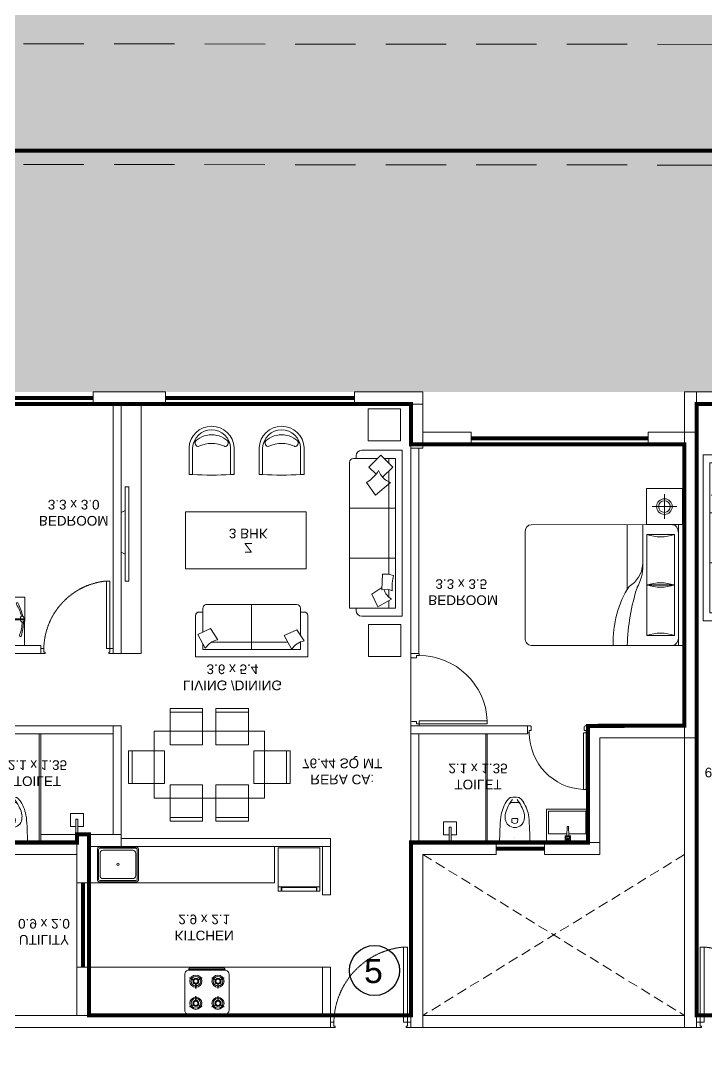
# Model space of a CAD drawing. Header units: inches. Extents: x 27644242 to 29005101, y -955243 to 216979.
# Drawn here: x 28751944 to 28760466, y 51236 to 64048 of the extents above; entities that cross this region are included whole.
import ezdxf

# ---------------------------------------------------------------- set-up
doc = ezdxf.new("R2010")
doc.units = ezdxf.units.IN
doc.header["$MEASUREMENT"] = 0
doc.set_wipeout_variables(frame=1)
for name, pattern in [('01-Xref Col Podium Lvl-1$0$HIDDEN', [0.375, 0.25, -0.125]), ('DASHED', [0.75, 0.5, -0.25]), ('HIDDEN', [0.375, 0.25, -0.125])]:
    doc.linetypes.add(name, pattern=pattern)
doc.layers.get('Defpoints').update_dxf_attribs({"color": 8})
for name, color, linetype, lineweight in [('AHC-A-DUCT', 14, 'HIDDEN', 5), ('DOOR', 4, 'Continuous', 0), ('DOORS', 1, 'Continuous', 9), ('ELEVATION', 40, 'Continuous', 13), ('FURN', 250, 'Continuous', 0), ('RVA Site Boundary', 17, 'Continuous', 15), ('WALL', 7, 'Continuous', 20), ('WINDOW', 162, 'Continuous', 13)]:
    doc.layers.add(name, color=color, linetype=linetype, lineweight=lineweight)
doc.layers.add('HATCH', color=9, linetype='Continuous')
doc.layers.add('text', color=7, linetype='Continuous')
doc.styles.add('AMITS', font='arial.ttf')

# ---------------------------------------------------------------- blocks, each defined once
blk = doc.blocks.new('A$C3D5F2F58')
at = {"color": 0, "linetype": 'ByBlock'}
blk.add_wipeout([(188, 0), (-188, 0), (-185, -125), (-183, -194), (-179, -263), (-176, -302), (-170, -349), (-151, -415), (-144, -433), (-131, -459), (-112, -495), (-106, -504), (-86, -530), (-72, -545), (-64, -553), (-56, -558), (-41, -562), (-23, -564), (3, -565), (30, -563), (47, -561), (56, -558), (74, -543), (101, -511), (135, -451), (158, -392), (171, -340), (179, -260), (185, -136), (187, -46)], dxfattribs=at)
for p, q in [((-188, 0), (188, 0)), ((0, -63), (0, -63)), ((-38, -282), (-36, -255)), ((36, -255), (38, -282)), ((-24, -298), (24, -298)), ((-43, -497), (43, -497))]:
    blk.add_line(p, q, dxfattribs=at)
at = {"color": 0, "linetype": 'ByBlock', "extrusion": (0, 0, -1)}
for centre, major_axis, ratio, start_param, end_param in [((3903, 5), (4088, 164), 0.940247, 3.100232, 3.182953), ((-3903, 5), (-4088, 164), 0.940247, 3.100232, 3.182953), ((0, -305), (84.4, 84.4), 1, 4.07333, 6.922251), ((-27, -256), (6.03, 6.03), 1, 4.01894, 4.852375), ((0, -292), (-38.2, 38.2), 1, 0.139988, 1.430816), ((27, -256), (6.03, 6.03), 1, -0.139979, 0.693472), ((276, -258), (321, 321), 1, 3.353441, 3.79389), ((87, -319), (147, 147), 1, 3.705861, 4.079165), ((326, -246), (-323, 323), 1, 4.816657, 5.23508), ((-24, -284), (10, 10), 1, 2.356198, 4.018929), ((24, -284), (-10, 10), 1, 2.264265, 3.926995), ((-326, -246), (-323, 323), 1, 2.618909, 3.037332), ((-276, -258), (-321, 321), 1, 2.489302, 2.929752), ((-87, -319), (-147, 147), 1, 2.204028, 2.577331), ((119, -350), (193, 193), 1, 3.092098, 3.328462), ((-43, -474), (16.1, 16.1), 1, 2.356198, 3.387836), ((43, -474), (16.1, 16.1), 1, 1.324559, 2.356198), ((-119, -350), (193, 193), 1, 1.383935, 1.620298), ((-41, -527), (24.1, 24.1), 1, 2.528301, 3.092099), ((0, -292), (-193, 193), 1, 3.75489, 4.099099), ((41, -527), (24.1, 24.1), 1, 1.620298, 2.184095)]:
    blk.add_ellipse(centre, major_axis=major_axis, ratio=ratio, start_param=start_param, end_param=end_param, dxfattribs=at)
blk = doc.blocks.new('A$C3E645E75')
at = {"extrusion": (0, 0, -1), "zscale": -0.9999999999999998, "rotation": 179.9999999999989}
blk.add_blockref('A$C3D5F2F58', (0, 0), dxfattribs=at)
blk = doc.blocks.new('A$C3C731254-flat-1')
at = {"layer": 'FURN'}
for p, q in [((-77430, -2820), (-77431, -2802)), ((-77430, -2802), (-77318, -2797)), ((-77430, -2820), (-77318, -2825))]:
    blk.add_line(p, q, dxfattribs=at)
for points in [[(-77233, -3061), (-77648, -3061), (-77648, -2547), (-77233, -2547)], [(-77263, -2843), (-77263, -2778), (-77318, -2778), (-77318, -2843)], [(-77275, -2831), (-77275, -2791), (-77306, -2791), (-77306, -2831)], [(-77287, -2819), (-77287, -2803), (-77293, -2803), (-77293, -2819)]]:
    blk.add_lwpolyline(points, close=True, dxfattribs=at)
blk.add_lwpolyline([(-77339, -2824), (-77339, -3036), (-77623, -3036), (-77623, -2572), (-77339, -2572), (-77339, -2798)], dxfattribs=at)
blk = doc.blocks.new('A$C3A956F37-flat-1')
at = {"layer": 'FURN'}
blk.add_line((-168, 90), (0, 90), dxfattribs=at)
for points in [[(-97, 67), (-97, 0), (-259, 0), (-259, 161), (-97, 161), (-97, 90)], [(0, 67), (-191, 67), (-191, 90), (-168, 90)]]:
    blk.add_lwpolyline(points, dxfattribs=at)
blk = doc.blocks.new('A$C6E20521E-flat-1-flatten-1')
at = {"layer": 'DOORS', "color": 251}
for p, q in [((-63, 103), (-63, 949)), ((-63, 949), (-27, 949)), ((-27, 103), (-27, 949)), ((-900, 0), (-900, 103)), ((-873, 103), (-900, 103)), ((0, 0), (-900, 0)), ((-873, 67), (-873, 103)), ((-846, 67), (-873, 67)), ((-846, 13), (-846, 67)), ((-27, 103), (-63, 103)), ((-54, 13), (-54, 67)), ((-54, 67), (-27, 67)), ((-27, 103), (0, 103)), ((-27, 67), (-27, 103)), ((0, 0), (0, 103)), ((-859, 0), (-900, 0)), ((-40, 0), (0, 0))]:
    blk.add_line(p, q, dxfattribs=at)
at = {"layer": 'DOORS', "color": 251, "extrusion": (0, 0, -1)}
for centre, major_axis, start_param, end_param in [((-27, 103), (-729, -429), 0.531535, 2.059765), ((-859, 13), (-11.7, -6.7), 3.665191, 5.235988), ((-40, 13), (-11.7, -6.7), 5.235988, 6.806784)]:
    blk.add_ellipse(centre, major_axis=major_axis, ratio=1, start_param=start_param, end_param=end_param, dxfattribs=at)
blk = doc.blocks.new('KITCHEN')
at = {"layer": 'FURN'}
for p, q in [((-135610, 231799, 0), (-135610, 232190, 0)), ((-135596, 231813, 0), (-135596, 232176, 0)), ((-135120, 232209, 0), (-135591, 232209, 0)), ((-135134, 232195, 0), (-135577, 232195, 0)), ((-135172, 232171, 0), (-135539, 232171, 0)), ((-135115, 231813, 0), (-135115, 232176, 0)), ((-135100, 231799, 0), (-135100, 232190, 0)), ((-135578, 231857, 0), (-135578, 232132, 0)), ((-135133, 232132, 0), (-135133, 231857, 0)), ((-135120, 231779, 0), (-135591, 231779, 0)), ((-135134, 231794, 0), (-135577, 231794, 0)), ((-135172, 231818, 0), (-135539, 231818, 0))]:
    blk.add_line(p, q, dxfattribs=at)
blk.add_circle((-135356, 231997, 0), 14.6, dxfattribs=at)
for centre, radius, start, end in [((-135591, 232190, 0), 19.4, 89.9999, 179.9999), ((-135577, 232176, 0), 19.4, 89.9999, 179.9999), ((-135539, 232132, 0), 38.9, 89.9999, 179.9999), ((-135172, 232132, 0), 38.9, 359.9999, 89.9999), ((-135134, 232176, 0), 19.4, 359.9999, 89.9999), ((-135120, 232190, 0), 19.4, 359.9999, 89.9999), ((-135591, 231799, 0), 19.4, 180.0001, 270.0001), ((-135577, 231813, 0), 19.4, 180.0001, 270.0001), ((-135539, 231857, 0), 38.9, 179.9999, 269.9999), ((-135172, 231857, 0), 38.9, 269.9999, 359.9999), ((-135134, 231813, 0), 19.4, 270.0001, 0.0001), ((-135120, 231799, 0), 19.4, 270.0001, 0.0001)]:
    blk.add_arc(centre, radius, start, end, dxfattribs=at)
blk = doc.blocks.new('rffffff')
at = {"layer": 'FURN'}
for p, q in [((146, 519, 0), (-2054, 519, 0)), ((-2054, 519, 0), (-2053, -81, 0)), ((146, 519, 0), (147, -81, 0)), ((146, 251, 0), (-2054, 250, 0)), ((146, 239, 0), (-2054, 238, 0)), ((147, -81, 0), (-2053, -81, 0))]:
    blk.add_line(p, q, dxfattribs=at)
at = {"layer": 'FURN', "extrusion": (9.36485e-09, 6.40542e-09, 1)}
for points in [[(-2028, 206, 0.144333), (-2019, 208, 0.107177), (-2009, 216, 0.077818), (-2003, 227, 0.065016), (-1999, 242, 0.065016), (-2000, 257, 0.077818), (-2004, 269, 0.107177), (-2011, 279, 0.144333), (-2020, 282, 0.144333), (-2029, 280, 0.107177), (-2038, 273, 0.077818), (-2044, 262, 0.065016), (-2048, 247, 0.065016), (-2047, 231, 0.077818), (-2044, 219, 0.107177), (-2036, 210, 0.144333)], [(-1840, 206, 0.144333), (-1831, 208, 0.107177), (-1821, 216, 0.077818), (-1815, 227, 0.065016), (-1811, 242, 0.065016), (-1812, 257, 0.077818), (-1816, 269, 0.107177), (-1823, 279, 0.144333), (-1832, 282, 0.144333), (-1841, 280, 0.107177), (-1850, 273, 0.077818), (-1856, 262, 0.065016), (-1860, 247, 0.065016), (-1859, 231, 0.077818), (-1856, 219, 0.107177), (-1848, 210, 0.144333)], [(-1657, 207, 0.144333), (-1648, 208, 0.107177), (-1639, 216, 0.077818), (-1633, 227, 0.065016), (-1629, 242, 0.065016), (-1630, 257, 0.077818), (-1633, 269, 0.107177), (-1641, 279, 0.144333), (-1649, 282, 0.144333), (-1658, 280, 0.107177), (-1668, 273, 0.077818), (-1674, 262, 0.065016), (-1678, 247, 0.065016), (-1677, 232, 0.077818), (-1673, 219, 0.107177), (-1666, 210, 0.144333)], [(-1469, 207, 0.144333), (-1460, 208, 0.107177), (-1451, 216, 0.077818), (-1444, 227, 0.065016), (-1441, 242, 0.065016), (-1441, 257, 0.077818), (-1445, 269, 0.107177), (-1453, 279, 0.144333), (-1461, 282, 0.144333), (-1470, 281, 0.107177), (-1480, 273, 0.077818), (-1486, 262, 0.065016), (-1489, 247, 0.065016), (-1489, 232, 0.077818), (-1485, 219, 0.107177), (-1477, 210, 0.144333)], [(-1317, 207, 0.144333), (-1308, 208, 0.107177), (-1298, 216, 0.077818), (-1292, 227, 0.065016), (-1289, 242, 0.065016), (-1289, 257, 0.077818), (-1293, 269, 0.107177), (-1301, 279, 0.144333), (-1309, 282, 0.144333), (-1318, 281, 0.107177), (-1327, 273, 0.077818), (-1334, 262, 0.065016), (-1337, 247, 0.065016), (-1337, 232, 0.077818), (-1333, 219, 0.107177), (-1325, 210, 0.144333)], [(-1135, 207, 0.144333), (-1126, 208, 0.107177), (-1116, 216, 0.077818), (-1110, 227, 0.065016), (-1106, 242, 0.065016), (-1107, 257, 0.077818), (-1111, 270, 0.107177), (-1118, 279, 0.144333), (-1127, 282, 0.144333), (-1136, 281, 0.107177), (-1145, 273, 0.077818), (-1151, 262, 0.065016), (-1155, 247, 0.065016), (-1154, 232, 0.077818), (-1151, 220, 0.107177), (-1143, 210, 0.144333)], [(-975, 207, 0.144333), (-966, 208, 0.107177), (-957, 216, 0.077818), (-951, 227, 0.065016), (-947, 242, 0.065016), (-947, 257, 0.077818), (-951, 270, 0.107177), (-959, 279, 0.144333), (-967, 282, 0.144333), (-976, 281, 0.107177), (-986, 273, 0.077818), (-992, 262, 0.065016), (-996, 247, 0.065016), (-995, 232, 0.077818), (-991, 220, 0.107177), (-984, 210, 0.144333)], [(-865, 207, 0.144333), (-856, 209, 0.107177), (-846, 216, 0.077818), (-840, 227, 0.065016), (-836, 242, 0.065016), (-837, 257, 0.077818), (-841, 270, 0.107177), (-848, 279, 0.144333), (-857, 283, 0.144333), (-866, 281, 0.107177), (-875, 273, 0.077818), (-881, 262, 0.065016), (-885, 247, 0.065016), (-885, 232, 0.077818), (-881, 220, 0.107177), (-873, 210, 0.144333)], [(-756, 207, 0.144333), (-747, 209, 0.107177), (-738, 216, 0.077818), (-731, 227, 0.065016), (-728, 242, 0.065016), (-728, 258, 0.077818), (-732, 270, 0.107177), (-740, 279, 0.144333), (-748, 283, 0.144333), (-757, 281, 0.107177), (-766, 273, 0.077818), (-773, 262, 0.065016), (-776, 247, 0.065016), (-776, 232, 0.077818), (-772, 220, 0.107177), (-764, 210, 0.144333)], [(-645, 207, 0.144333), (-636, 209, 0.107177), (-627, 216, 0.077818), (-621, 227, 0.065016), (-617, 242, 0.065016), (-617, 258, 0.077818), (-621, 270, 0.107177), (-629, 279, 0.144333), (-637, 283, 0.144333), (-646, 281, 0.107177), (-656, 273, 0.077818), (-662, 262, 0.065016), (-666, 247, 0.065016), (-665, 232, 0.077818), (-661, 220, 0.107177), (-654, 210, 0.144333)], [(-495, 207, 0.144333), (-486, 209, 0.107177), (-477, 216, 0.077818), (-471, 227, 0.065016), (-467, 242, 0.065016), (-468, 258, 0.077818), (-471, 270, 0.107177), (-479, 279, 0.144333), (-488, 283, 0.144333), (-496, 281, 0.107177), (-506, 273, 0.077818), (-512, 262, 0.065016), (-516, 247, 0.065016), (-515, 232, 0.077818), (-511, 220, 0.107177), (-504, 210, 0.144333)], [(-385, 207, 0.144333), (-376, 209, 0.107177), (-366, 216, 0.077818), (-360, 227, 0.065016), (-357, 242, 0.065016), (-357, 258, 0.077818), (-361, 270, 0.107177), (-369, 279, 0.144333), (-377, 283, 0.144333), (-386, 281, 0.107177), (-395, 273, 0.077818), (-402, 262, 0.065016), (-405, 247, 0.065016), (-405, 232, 0.077818), (-401, 220, 0.107177), (-393, 210, 0.144333)], [(-244, 207, 0.144333), (-235, 209, 0.107177), (-226, 216, 0.077818), (-219, 227, 0.065016), (-216, 242, 0.065016), (-216, 258, 0.077818), (-220, 270, 0.107177), (-228, 279, 0.144333), (-236, 283, 0.144333), (-245, 281, 0.107177), (-254, 273, 0.077818), (-261, 262, 0.065016), (-264, 247, 0.065016), (-264, 232, 0.077818), (-260, 220, 0.107177), (-252, 210, 0.144333)], [(-130, 207, 0.144333), (-121, 209, 0.107177), (-112, 216, 0.077818), (-106, 227, 0.065016), (-102, 242, 0.065016), (-102, 258, 0.077818), (-106, 270, 0.107177), (-114, 279, 0.144333), (-122, 283, 0.144333), (-131, 281, 0.107177), (-141, 273, 0.077818), (-147, 262, 0.065016), (-151, 247, 0.065016), (-150, 232, 0.077818), (-146, 220, 0.107177), (-139, 210, 0.144333)], [(11, 207, 0.144333), (20, 209, 0.107177), (29, 216, 0.077818), (35, 227, 0.065016), (39, 242, 0.065016), (38, 258, 0.077818), (35, 270, 0.107177), (27, 279, 0.144333), (18, 283, 0.144333), (10, 281, 0.107177), (0, 273, 0.077818), (-6, 262, 0.065016), (-10, 247, 0.065016), (-9, 232, 0.077818), (-5, 220, 0.107177), (2, 210, 0.144333)]]:
    blk.add_lwpolyline(points, format="xyb", close=True, dxfattribs=at)
for points in [[(-2038, 211, 0.057952), (-2015, 41, 1.08017), (-1990, 49, -0.102886), (-2022, 207, -0.821198)], [(-1850, 212, 0.057952), (-1827, 41, 1.08017), (-1802, 49, -0.102886), (-1834, 207, -0.821198)], [(-1668, 212, 0.057952), (-1644, 41, 1.08017), (-1619, 50, -0.102886), (-1651, 207, -0.821198)], [(-1479, 212, 0.057952), (-1456, 41, 1.08017), (-1431, 50, -0.102886), (-1463, 207, -0.821198)], [(-1327, 212, 0.057952), (-1304, 41, 1.08017), (-1279, 50, -0.102886), (-1311, 207, -0.821198)], [(-1145, 212, 0.057952), (-1122, 41, 1.08017), (-1097, 50, -0.102886), (-1129, 207, -0.821198)], [(-985, 212, 0.057952), (-962, 41, 1.08017), (-937, 50, -0.102886), (-969, 207, -0.821198)], [(-875, 212, 0.057952), (-852, 41, 1.08017), (-827, 50, -0.102886), (-859, 207, -0.821198)], [(-766, 212, 0.057952), (-743, 41, 1.08017), (-718, 50, -0.102886), (-750, 207, -0.821198)], [(-656, 212, 0.057952), (-632, 41, 1.08017), (-607, 50, -0.102886), (-639, 207, -0.821198)], [(-506, 212, 0.057952), (-482, 41, 1.08017), (-457, 50, -0.102886), (-489, 207, -0.821198)], [(-395, 212, 0.057952), (-372, 41, 1.08017), (-347, 50, -0.102886), (-379, 207, -0.821198)], [(-254, 212, 0.057952), (-231, 41, 1.08017), (-206, 50, -0.102886), (-238, 207, -0.821198)], [(-141, 212, 0.057952), (-117, 41, 1.08017), (-92, 50, -0.102886), (-124, 207, -0.821198)], [(0, 212, 0.057952), (24, 41, 1.08017), (49, 50, -0.102886), (17, 207, -0.821198)]]:
    blk.add_lwpolyline(points, format="xyb", dxfattribs=at)
for centre, radius, start, end in [((-1304, 113, 0), 745, 153.8497, 167.1166), ((-1627, 202, 0), 395, 145.0214, 168.5184), ((-1962, 436, 0), 13.2, 325.0212, 153.8495), ((-1116, 113, 0), 745, 153.8497, 167.1166), ((-1439, 202, 0), 395, 145.0214, 168.5184), ((-1774, 436, 0), 13.2, 325.0212, 153.8495), ((-934, 113, 0), 745, 153.8497, 167.1166), ((-1257, 202, 0), 395, 145.0214, 168.5184), ((-1591, 436, 0), 13.2, 325.0212, 153.8495), ((-746, 113, 0), 745, 153.8497, 167.1166), ((-1069, 202, 0), 395, 145.0214, 168.5184), ((-1403, 436, 0), 13.2, 325.0212, 153.8495), ((-594, 113, 0), 745, 153.8497, 167.1166), ((-917, 202, 0), 395, 145.0214, 168.5184), ((-1251, 436, 0), 13.2, 325.0212, 153.8495), ((-411, 113, 0), 745, 153.8497, 167.1166), ((-734, 202, 0), 395, 145.0214, 168.5184), ((-1069, 436, 0), 13.2, 325.0212, 153.8495), ((-252, 113, 0), 745, 153.8497, 167.1166), ((-575, 202, 0), 395, 145.0214, 168.5184), ((-909, 436, 0), 13.2, 325.0212, 153.8495), ((-141, 113, 0), 745, 153.8497, 167.1166), ((-464, 202, 0), 395, 145.0214, 168.5184), ((-799, 436, 0), 13.2, 325.0212, 153.8495), ((-33, 113, 0), 745, 153.8497, 167.1166), ((-356, 202, 0), 395, 145.0214, 168.5184), ((-690, 436, 0), 13.2, 325.0212, 153.8495), ((78, 113, 0), 745, 153.8497, 167.1166), ((-245, 202, 0), 395, 145.0214, 168.5184), ((-579, 436, 0), 13.2, 325.0212, 153.8495), ((228, 113, 0), 745, 153.8497, 167.1166), ((-95, 202, 0), 395, 145.0214, 168.5184), ((-429, 436, 0), 13.2, 325.0212, 153.8495), ((338, 113, 0), 745, 153.8497, 167.1166), ((15, 202, 0), 395, 145.0214, 168.5184), ((-319, 436, 0), 13.2, 325.0212, 153.8495), ((479, 113, 0), 745, 153.8497, 167.1166), ((156, 202, 0), 395, 145.0214, 168.5184), ((-178, 436, 0), 13.2, 325.0212, 153.8495), ((593, 113, 0), 745, 153.8497, 167.1166), ((270, 202, 0), 395, 145.0214, 168.5184), ((-64, 436, 0), 13.2, 325.0212, 153.8495), ((734, 113, 0), 745, 153.8497, 167.1166), ((411, 202, 0), 395, 145.0214, 168.5184), ((77, 436, 0), 13.2, 325.0212, 153.8495)]:
    blk.add_arc(centre, radius, start, end, dxfattribs=at)
blk = doc.blocks.new('TVVVV')
at = {"layer": 'FURN', "ltscale": 1000, "elevation": 0}
blk.add_lwpolyline([(-130, 740), (-82, 740), (-82, -429), (-130, -429)], close=True, dxfattribs=at)
for points in [[(-130, 447), (-179, 422)], [(-130, -96), (-179, -71)]]:
    blk.add_lwpolyline(points, dxfattribs=at)
blk = doc.blocks.new('DOOR_750')
at = {"layer": 'DOOR'}
for points in [[(-70, 50), (-32.5, 50), (-32.5, 750), (-70, 750)], [(-750, 50), (-717.5, 50), (-717.5, 12.5), (-705, 12.5), (-705, 0), (-750, 0)], [(0, 50), (-32.5, 50), (-32.5, 12.5), (-45, 12.5), (-45, 0), (0, 0)]]:
    blk.add_lwpolyline(points, close=True, dxfattribs=at)
at = {"layer": 'DOOR', "linetype": 'DASHED', "ltscale": 10}
blk.add_arc((-2.4, 38), 715.2, 95.4221, 179.04025, dxfattribs=at)
blk = doc.blocks.new('FRDG')
at = {"layer": 'FURN', "color": 8, "lineweight": 0, "extrusion": (3.3432e-08, -6.87431e-09, 1), "elevation": 0}
for points in [[(9345.998, -728.492), (9346.508, -728.492), (9346.508, -727.946), (9345.998, -727.946)], [(9346.508, -727.946), (9346.566, -727.946), (9346.566, -727.986), (9346.508, -727.986)], [(9346.514, -727.992), (9346.566, -727.992), (9346.566, -728.444), (9346.514, -728.444)], [(9346.508, -728.452), (9346.566, -728.452), (9346.566, -728.492), (9346.508, -728.492)]]:
    blk.add_lwpolyline(points, close=True, dxfattribs=at)
blk = doc.blocks.new('hob')
at = {"layer": 'FURN', "extrusion": (2e-16, 7.34249e-08, 1)}
for p, q in [((-747640, 890447), (-747613, 890399)), ((-747640, 890302), (-747613, 890350)), ((-747636, 890449), (-747608, 890402)), ((-747636, 890300), (-747608, 890347)), ((-747510, 890377), (-747566, 890377)), ((-747510, 890372), (-747566, 890372)), ((-747405, 890377), (-747350, 890377)), ((-747405, 890372), (-747350, 890372)), ((-747280, 890449), (-747308, 890402)), ((-747280, 890300), (-747308, 890347)), ((-747276, 890447), (-747303, 890399)), ((-747276, 890302), (-747303, 890350)), ((-747640, 890172), (-747613, 890124)), ((-747640, 890027), (-747613, 890075)), ((-747636, 890174), (-747608, 890127)), ((-747636, 890025), (-747608, 890072)), ((-747510, 890102), (-747566, 890102)), ((-747510, 890097), (-747566, 890097)), ((-747405, 890102), (-747350, 890102)), ((-747405, 890097), (-747350, 890097)), ((-747280, 890174), (-747308, 890127)), ((-747280, 890025), (-747308, 890072)), ((-747276, 890172), (-747303, 890124)), ((-747276, 890027), (-747303, 890075))]:
    blk.add_line(p, q, dxfattribs=at)
at = {"layer": 'FURN', "extrusion": (2e-16, 7.34249e-08, 1), "elevation": 0}
for points in [[(-747233, 889962), (-747683, 889962, -0.414214), (-747733, 890012), (-747733, 890462, -0.414214), (-747683, 890512), (-747233, 890512, -0.414214), (-747183, 890462), (-747183, 890012, -0.414214)], [(-747173, 890462, -0.414214), (-747158, 890447), (-747158, 890027, -0.414214), (-747173, 890012), (-747173, 890027)]]:
    blk.add_lwpolyline(points, format="xyb", close=True, dxfattribs=at)
at = {"layer": 'FURN', "extrusion": (2e-16, 7.34249e-08, 1), "const_width": 20, "elevation": 0}
for points in [[(-747625, 890375, 1), (-747565, 890375, 1)], [(-747290, 890375, 1), (-747350, 890375, 1)], [(-747625, 890100, -1), (-747565, 890100, -1)], [(-747290, 890100, 1), (-747350, 890100, 1)]]:
    blk.add_lwpolyline(points, format="xyb", close=True, dxfattribs=at)
at = {"layer": 'FURN', "extrusion": (2e-16, 7.34249e-08, 1)}
for centre, radius in [((-747595, 890375, 0), 75), ((-747595, 890375, 0), 60), ((-747595, 890375, 0), 37.5), ((-747320, 890375, 0), 75), ((-747320, 890375, 0), 60), ((-747320, 890375, 0), 37.5), ((-747595, 890100, 0), 75), ((-747595, 890100, 0), 60), ((-747595, 890100, 0), 37.5), ((-747320, 890100, 0), 75), ((-747320, 890100, 0), 60), ((-747320, 890100, 0), 37.5)]:
    blk.add_circle(centre, radius, dxfattribs=at)
for centre, start, end in [((-747595, 890375, 0), 118.3146, 121.6854), ((-747595, 890375, 0), 358.3146, 1.6854), ((-747320, 890375, 0), 178.3146, 181.6854), ((-747320, 890375, 0), 58.3146, 61.6854), ((-747320, 890375, 0), 58.3146, 61.6854), ((-747595, 890375, 0), 238.3146, 241.6854), ((-747320, 890375, 0), 298.3146, 301.6854), ((-747595, 890100, 0), 118.3146, 121.6854), ((-747595, 890100, 0), 358.3146, 1.6854), ((-747320, 890100, 0), 178.3146, 181.6854), ((-747320, 890100, 0), 58.3146, 61.6854), ((-747320, 890100, 0), 58.3146, 61.6854), ((-747595, 890100, 0), 238.3146, 241.6854), ((-747320, 890100, 0), 298.3146, 301.6854)]:
    blk.add_arc(centre, 85, start, end, dxfattribs=at)
blk = doc.blocks.new('DINING TBALE')
at = {"layer": 'FURN'}
for p, q in [((552, 1665, 0), (552, 1710, 0)), ((552, 1710, 0), (957, 1710, 0)), ((552, 1665, 0), (552, 1710, 0)), ((957, 1710, 0), (957, 1665, 0)), ((1123, 1710, 0), (1123, 1665, 0)), ((1528, 1710, 0), (1123, 1710, 0)), ((1528, 1665, 0), (1528, 1710, 0)), ((1528, 1665, 0), (1528, 1710, 0)), ((957, 1665, 0), (552, 1665, 0)), ((552, 1665, 0), (552, 1260, 0)), ((957, 1665, 0), (552, 1665, 0)), ((957, 1260, 0), (957, 1665, 0)), ((1123, 1260, 0), (1123, 1665, 0)), ((1123, 1665, 0), (1528, 1665, 0)), ((1123, 1665, 0), (1528, 1665, 0)), ((1528, 1665, 0), (1528, 1260, 0)), ((1726, 1426, 0), (354, 1426, 0)), ((354, 1426, 0), (354, 594, 0)), ((1726, 1426, 0), (1726, 594, 0)), ((35, 1184, 0), (80, 1184, 0)), ((35, 779, 0), (35, 1184, 0)), ((485, 1184, 0), (80, 1184, 0)), ((80, 1184, 0), (80, 779, 0)), ((80, 1184, 0), (80, 779, 0)), ((485, 779, 0), (485, 1184, 0)), ((552, 1260, 0), (957, 1260, 0)), ((1528, 1260, 0), (1123, 1260, 0)), ((1595, 1184, 0), (2000, 1184, 0)), ((1595, 779, 0), (1595, 1184, 0)), ((2045, 1184, 0), (2000, 1184, 0)), ((2000, 1184, 0), (2000, 779, 0)), ((2000, 1184, 0), (2000, 779, 0)), ((2045, 779, 0), (2045, 1184, 0)), ((80, 779, 0), (35, 779, 0)), ((80, 779, 0), (35, 779, 0)), ((80, 779, 0), (485, 779, 0)), ((2000, 779, 0), (1595, 779, 0)), ((2000, 779, 0), (2045, 779, 0)), ((2000, 779, 0), (2045, 779, 0)), ((552, 761, 0), (957, 761, 0)), ((552, 761, 0), (552, 356, 0)), ((957, 761, 0), (957, 356, 0)), ((1123, 761, 0), (1123, 356, 0)), ((1528, 761, 0), (1123, 761, 0)), ((1528, 761, 0), (1528, 356, 0)), ((354, 594, 0), (1726, 594, 0)), ((552, 356, 0), (552, 311, 0)), ((552, 356, 0), (552, 311, 0)), ((957, 356, 0), (552, 356, 0)), ((957, 356, 0), (552, 356, 0)), ((552, 311, 0), (957, 311, 0)), ((957, 311, 0), (957, 356, 0)), ((1123, 311, 0), (1123, 356, 0)), ((1123, 356, 0), (1528, 356, 0)), ((1123, 356, 0), (1528, 356, 0)), ((1528, 311, 0), (1123, 311, 0)), ((1528, 356, 0), (1528, 311, 0)), ((1528, 356, 0), (1528, 311, 0))]:
    blk.add_line(p, q, dxfattribs=at)
blk = doc.blocks.new('A$C700F438C')
at = {"layer": 'FURN', "color": 8, "extrusion": (-6.65399e-08, 5.27913e-08, 1)}
for p, q in [((0.073, 1.5, 0), (1.83, 1.5, 0)), ((1.98, 1.5, 0), (1.53, 1.5, 0)), ((1.98, 1.5, 0), (1.53, 1.5, 0)), ((1.98, 1.5, 0), (1.53, 1.5, 0)), ((1.904, 1.5, 0), (1.904, 0, 0)), ((0, 0.091, 0), (0, 1.409, 0)), ((1.855, 1.378, 0), (1.512, 1.378, 0)), ((1.512, 1.378, 0), (1.512, 0.747, 0)), ((1.855, 0.747, 0), (1.855, 1.378, 0)), ((1.267, 0.799, 0), (1.267, 0, 0)), ((1.512, 0.122, 0), (1.512, 0.754, 0)), ((1.512, 0.754, 0), (1.855, 0.754, 0)), ((1.512, 0.747, 0), (1.855, 0.747, 0)), ((1.855, 0.754, 0), (1.855, 0.122, 0)), ((1.463, 0.503, 0), (1.463, 0, 0)), ((1.83, 0, 0), (0.074, 0, 0)), ((1.855, 0.122, 0), (1.512, 0.122, 0)), ((1.904, 0, 0), (1.98, 0, 0))]:
    blk.add_line(p, q, dxfattribs=at)
at = {"layer": 'FURN', "linetype": 'Continuous', "lineweight": 0, "extrusion": (-6.65399e-08, 5.27913e-08, 1)}
blk.add_line((1.83, 0, 0), (1.917, 0, 0), dxfattribs=at)
at = {"layer": 'FURN', "color": 8, "extrusion": (6.65399e-08, -5.27913e-08, -1)}
for centre, major_axis, ratio, start_param, end_param in [((0.073, 1.409, 0), (0, -0.0914, 0), 0.803207, 1.570796, 3.141593), ((1.959, 1.454, 0), (0, -1.077, 0), 0.803207, 0.880587, 1.613256), ((3.067, 1.603, 0), (0, -2.243, 0), 0.803207, 1.197175, 1.525138), ((1.83, 1.409, 0), (0, -0.0914, 0), 0.803207, 3.141593, 4.712389), ((1.683, 2.11, 0), (0, -0.762, 0), 0.803207, -0.283794, 0.283794), ((-0.032, 0.19, 0), (-1.467, -0.494, 0), 0.581007, 3.019706, 3.343381), ((1.684, 0.015, 0), (0, -0.762, 0), 0.803207, 2.857799, 3.425387), ((0.669, 0.085, 0), (-0.705, -0.615, 0), 0.604617, 2.952061, 3.536756), ((0.074, 0.091, 0), (0, -0.0914, 0), 0.803207, 0, 1.570796), ((1.83, 0.092, 0), (0, -0.0914, 0), 0.803207, -1.570796, 0)]:
    blk.add_ellipse(centre, major_axis=major_axis, ratio=ratio, start_param=start_param, end_param=end_param, dxfattribs=at)
at = {"layer": 'FURN', "color": 8, "extrusion": (-6.65399e-08, 5.27913e-08, 1)}
for centre, start_param, end_param in [((1.683, 1.485, 0), -0.283794, 0.283794), ((1.684, -0.61, 0), 2.857799, 3.425387)]:
    blk.add_ellipse(centre, major_axis=(0, -0.762, 0), ratio=0.803207, start_param=start_param, end_param=end_param, dxfattribs=at)
blk = doc.blocks.new('BEDROOM')
at = {"layer": 'FURN', "linetype": 'Continuous', "extrusion": (-5.00305e-08, -8.66553e-08, 1)}
for p, q in [((1066, 501, 0), (1066, 193, 0)), ((912, 347, 0), (1220, 347, 0))]:
    blk.add_line(p, q, dxfattribs=at)
at = {"layer": 'FURN', "ltscale": 500}
blk.add_line((1315, 122, 0), (1315, -1378, 0), dxfattribs=at)
at = {"layer": 'FURN', "ltscale": 0.05, "extrusion": (-5.00305e-08, -8.66553e-08, 1), "elevation": 0}
blk.add_lwpolyline([(1291, 122), (841, 122), (841, 572), (1291, 572)], close=True, dxfattribs=at)
at = {"layer": 'FURN', "linetype": 'Continuous', "extrusion": (-5.00305e-08, -8.66553e-08, 1)}
for radius in [97, 72.8]:
    blk.add_circle((1066, 347, 0), radius, dxfattribs=at)
at = {"layer": 'FURN', "extrusion": (-3.01072e-07, 1.30707e-07, 1), "xscale": -1000.000000000015, "yscale": 1000.000000000015, "zscale": 1000.000000000007, "rotation": 180.0236273616612}
blk.add_blockref('A$C700F438C', (-665, 121, 0), dxfattribs=at)
blk = doc.blocks.new('A$C65A37FE3-flat-1-flatten-1')
at = {"layer": 'DOOR', "color": 252, "true_color": 0x939598}
for p, q in [((34, 0), (0, 0)), ((0, 0), (0, -86)), ((23, -86), (0, -86)), ((45, -56), (23, -56)), ((23, -56), (23, -86)), ((23, -86), (53, -86)), ((23, -86), (23, -791)), ((45, -11), (45, -56)), ((53, -86), (53, -791)), ((705, -11), (705, -56)), ((705, -56), (728, -56)), ((716, 0), (750, 0)), ((728, -56), (728, -86)), ((728, -86), (750, -86)), ((750, 0), (750, -86)), ((53, -791), (23, -791))]:
    blk.add_line(p, q, dxfattribs=at)
at = {"layer": 'DOOR', "color": 252, "extrusion": (0, 0, -1)}
for centre, major_axis, start_param, end_param in [((34, -11), (-9.71, -5.68), 2.09983, 3.670626), ((23, -86), (-611, -353), 3.665191, 5.193422), ((716, -11), (-9.71, -5.68), 0.529033, 2.09983)]:
    blk.add_ellipse(centre, major_axis=major_axis, ratio=1, start_param=start_param, end_param=end_param, dxfattribs=at)
blk = doc.blocks.new('sofa-14')
at = {"color": 0, "linetype": 'ByBlock'}
for p, q in [((1.35, 0.7), (0.15, 0.7)), ((0.75, 0.1), (0.75, 0.7)), ((0.1, 0.6), (0.05, 0.6)), ((0.1, 0.65), (0.1, 0.292)), ((1.4, 0.332), (1.4, 0.65)), ((1.45, 0.6), (1.4, 0.6)), ((0, 0.55), (0, 0)), ((1.5, 0), (1.5, 0.55)), ((0.049, 0.214), (0.147, 0.364)), ((0.147, 0.364), (0.315, 0.286)), ((0.315, 0.286), (0.216, 0.102)), ((1.201, 0.228), (1.3, 0.378)), ((1.3, 0.378), (1.468, 0.301)), ((1.468, 0.301), (1.369, 0.116)), ((0.1, 0.199), (0.1, 0.1)), ((0.268, 0.2), (1.28, 0.2)), ((1.4, 0.1), (1.4, 0.174)), ((0, 0), (1.5, 0)), ((0.1, 0.1), (1.4, 0.1))]:
    blk.add_line(p, q, dxfattribs=at)
for centre, radius, start, end in [((0.15, 0.65), 0.05, 90, 180), ((1.35, 0.65), 0.05, 360, 90), ((0.05, 0.55), 0.05, 90, 180), ((1.45, 0.55), 0.05, 0, 90), ((0.006, -0.031), 0.249, 32.3301, 80.157), ((1.159, -0.017), 0.249, 32.3301, 80.157)]:
    blk.add_arc(centre, radius, start, end, dxfattribs=at)
blk = doc.blocks.new('sofasaaaaaaaaaaa')
at = {"color": 0, "linetype": 'ByBlock'}
for p, q in [((-275, 791), (1541, 791)), ((299, 791), (299, 221)), ((920, 791), (920, 221)), ((1541, 791), (1541, 221)), ((-352, 710), (-322, 710)), ((-322, 710), (-322, 745)), ((-322, 710), (-322, 444)), ((1541, 710), (1571, 710)), ((1541, 424), (1541, 710)), ((-422, 139), (-422, 640)), ((-214, 551), (-363, 403)), ((-126, 463), (-214, 551)), ((137, 471), (-22, 580)), ((1283, 389), (1366, 514)), ((1366, 514), (1522, 442)), ((1641, 640), (1641, 139)), ((-363, 403), (-214, 255)), ((-22, 283), (137, 471)), ((1118, 382), (1314, 390)), ((1522, 442), (1430, 270)), ((-322, 363), (-322, 221)), ((-262, 302), (-322, 302)), ((-214, 255), (-87, 383)), ((1121, 302), (-167, 302)), ((1405, 302), (1310, 302)), ((1541, 302), (1447, 302)), ((1641, 139), (-422, 139)), ((-322, 221), (1541, 221))]:
    blk.add_line(p, q, dxfattribs=at)
for centre, radius, start, end in [((-275, 745), 46.6, 90, 180), ((-352, 640), 69.8, 90, 180), ((1571, 640), 69.8, 0, 90), ((-415, 825), 463, 301.9301, 328.0699), ((-242, 211), 231, 18.0785, 71.9215), ((1460, 340), 155, 160.8325, 209.9235), ((1465, 354), 348, 175.4155, 198.0697), ((1280, -338), 602, 85.599, 104.0402), ((1234, 147), 231, 32.3301, 71.5057)]:
    blk.add_arc(centre, radius, start, end, dxfattribs=at)
blk = doc.blocks.new('cha-1')
at = {"color": 0, "linetype": 'ByBlock'}
for points in [[(375, 10), (375, 453, 0.950858), (-375, 453), (-375, 10)], [(315, 11), (315, 452, 0.946504), (-315, 452), (-315, 11)]]:
    blk.add_lwpolyline(points, format="xyb", dxfattribs=at)
for centre, radius, start, end in [((0, 263), 405, 42.4573, 137.5427), ((-217, 533), 58.2, 126.2045, 258.1486), ((0, 17), 508, 65.1508, 114.8492), ((217, 533), 58.2, 281.8514, 53.7955), ((-224, 501), 25, 258.1486, 294.8492), ((224, 501), 25, 245.1508, 281.8514), ((-347, 125), 118, 256.2867, 285.6904), ((0, 4466), 4466, 265.9551, 274.0449), ((347, 125), 118, 254.3096, 283.7133)]:
    blk.add_arc(centre, radius, start, end, dxfattribs=at)
blk = doc.blocks.new('3BHKXYZ')
at = {"layer": 'ELEVATION', "ltscale": 500}
blk.add_line((8072, -133), (7622, -133), dxfattribs=at)
blk.add_lwpolyline([(8072, 117), (8072, 117), (7222, 117), (7222, 2117), (8072, 2117), (8072, 117)], dxfattribs=at)
at = {"layer": 'FURN', "ltscale": 500}
for p, q in [((11122, 1517), (8222, 1517)), ((10526, 467), (8222, 467)), ((10526, 467), (10526, 17)), ((7602, -1383), (7602, -33)), ((7622, -1383), (7622, -33)), ((13152, -1383), (13152, -33)), ((13172, -1383), (13172, -33))]:
    blk.add_line(p, q, dxfattribs=at)
blk.add_lwpolyline([(8622, -5483), (8872, -5483), (8872, -2383), (8622, -2383)], close=True, dxfattribs=at)
at = {"layer": 'FURN', "ltscale": 500, "elevation": 0}
for points in [[(12097, -2743), (12097, -2343), (11697, -2343), (11697, -2743)], [(12091, -5425), (12091, -5025), (11691, -5025), (11691, -5425)]]:
    blk.add_lwpolyline(points, close=True, dxfattribs=at)
at = {"layer": 'FURN', "ltscale": 1000}
blk.add_lwpolyline([(9420, -3433), (9420, -4144), (10920, -4144), (10920, -3433)], close=True, dxfattribs=at)
at = {"layer": 'WALL', "ltscale": 500}
for p, q in [((8072, 1517), (8072, 2117)), ((8222, 1517), (8222, 2117)), ((8222, 1517), (8072, 1517)), ((11122, 1517), (11222, 1517)), ((11122, 617), (11222, 617)), ((8222, 467), (8072, 467)), ((13282, 117), (12372, 117)), ((13882, -33), (13882, 117)), ((13882, 117), (14572, 117)), ((14572, 117), (14572, -1334)), ((13882, -33), (14572, -33)), ((14422, -33), (14422, -1483)), ((15772, -1334), (14572, -1334)), ((15772, -5133), (15772, -1334)), ((15622, -1483), (14422, -1483)), ((15622, -4983), (15622, -1483)), ((15172, -4983, 0), (15622, -4983, 0)), ((15172, -4983, 0), (15172, -5133, 0)), ((15172, -5133, 0), (15772, -5133, 0))]:
    blk.add_line(p, q, dxfattribs=at)
for points in [[(11222, 2267), (7172, 2267), (7172, 2117), (11222, 2117)], [(8222, 467), (8072, 467), (8072, -133), (8222, -133)], [(8622, -133), (8222, -133), (8222, 17), (8622, 17)], [(8622, -133), (8522, -133), (8522, -1483), (8622, -1483)], [(7172, -1483), (7172, -1383), (8522, -1383), (8522, -1483)], [(7622, -2483), (7622, -2383), (5222, -2383), (5222, -2483)], [(8622, -2383), (8522, -2383), (8522, -5483), (8622, -5483)]]:
    blk.add_lwpolyline(points, close=True, dxfattribs=at)
at = {"layer": 'WALL', "color": 7, "ltscale": 500}
for points in [[(12372, 117), (12372, 2267), (12222, 2267), (12222, -1483)], [(12322, -1383), (12322, -33)], [(12222, -2383), (12222, -4933), (12322, -4933), (12322, -2383), (12222, -2383)]]:
    blk.add_lwpolyline(points, dxfattribs=at)
at = {"layer": 'WALL', "ltscale": 500}
for points in [[(11222, 1517), (11222, 2117), (11122, 2117), (11122, 1517)], [(11122, 617), (11122, 17), (11222, 17), (11222, 617)], [(12222, -1483), (13672, -1483), (13672, -1383), (12222, -1383)]]:
    blk.add_lwpolyline(points, dxfattribs=at)
at = {"layer": 'WALL', "color": 7, "ltscale": 500}
for points in [[(11222, -83), (11222, 17), (8622, 17), (8622, -83)], [(12222, -5484), (12372, -5483), (12372, -4933), (12222, -4933)], [(12972, -5133), (12972, -4983), (12372, -4983), (12372, -5133)], [(9172, -5633), (9172, -5483), (8272, -5483), (8272, -5633)], [(12372, -5633), (12372, -5483), (11522, -5483), (11522, -5633)]]:
    blk.add_lwpolyline(points, close=True, dxfattribs=at)
at = {"layer": 'WINDOW', "ltscale": 500, "const_width": 50}
for points in [[(8147, 1517), (8147, 467)], [(5822, -5559), (8272, -5559)], [(9172, -5558), (11522, -5558)]]:
    blk.add_lwpolyline(points, dxfattribs=at)
at = {"layer": 'WINDOW', "ltscale": 500, "const_width": 50, "elevation": 0}
blk.add_lwpolyline([(12972, -5058), (15172, -5058)], dxfattribs=at)
at = {"rotation": 89.99999999999133}
for name, p in [('A$C3A956F37-flat-1', (12788, -33)), ('A$C3C731254-flat-1', (11361, 77200))]:
    blk.add_blockref(name, p, dxfattribs=at)
at = {"xscale": -1, "rotation": 270.0000000000087}
blk.add_blockref('A$C3A956F37-flat-1', (7993, -133), dxfattribs=at)
at = {"layer": 'DOOR', "rotation": 180}
for p, xscale, yscale, zscale in [((12222, 2267), -1.333333977559269, 1.333333977559269, 1.333333977559269), ((8522, -2383), -1.200000000020023, 1.200000000020023, 1.200000000020023)]:
    blk.add_blockref('DOOR_750', p, dxfattribs=dict(at, xscale=xscale, yscale=yscale, zscale=zscale))
at = {"layer": 'FURN'}
for name, p, rotation in [('hob', (-880550, -745629, 0), 270.0000000000086), ('KITCHEN', (-126774, 232234, 0), 180), ('A$C3E645E75', (7269, -33), 179.9997802697439)]:
    blk.add_blockref(name, p, dxfattribs=dict(at, rotation=rotation))
at = {"layer": 'FURN', "extrusion": (-6.40542e-09, -9.36485e-09, 1), "xscale": -950.0000000000178, "yscale": 950.0000000000116, "zscale": 950.0000000000108, "rotation": 269.9749165264677}
blk.add_blockref('FRDG', (698753, -8878966, 0), dxfattribs=at)
at = {"layer": 'FURN', "extrusion": (0, 0, -1), "zscale": -1, "rotation": 179.999780269744}
blk.add_blockref('A$C3E645E75', (-13513, -33), dxfattribs=at)
at = {"layer": 'FURN', "ltscale": 1000, "xscale": -1, "rotation": 180}
for name, p in [('DINING TBALE', (8677, 11, 0)), ('TVVVV', (8801, -3712, 0))]:
    blk.add_blockref(name, p, dxfattribs=at)
at = {"layer": 'FURN', "ltscale": 1000, "xscale": 931.2742623500526, "yscale": 931.2742623500526, "zscale": 931.2742623500526, "rotation": 180.0000000000001}
blk.add_blockref('sofa-14', (10942, -2339), dxfattribs=at)
at = {"layer": 'FURN', "ltscale": 500, "rotation": 180}
blk.add_blockref('rffffff', (5369, -2564, 0), dxfattribs=at)
at = {"layer": 'FURN', "ltscale": 500, "xscale": -1, "rotation": 180}
blk.add_blockref('BEDROOM', (14307, -3862, 0), dxfattribs=at)
at = {"layer": 'FURN', "ltscale": 1000, "rotation": 90.00000000000006}
blk.add_blockref('sofasaaaaaaaaaaa', (12252, -4486), dxfattribs=at)
at = {"layer": 'WALL', "ltscale": 500, "rotation": 180}
blk.add_blockref('A$C65A37FE3-flat-1-flatten-1', (14422, -1483), dxfattribs=at)
at = {"layer": 'WALL', "ltscale": 500, "xscale": -1, "rotation": 269.9999999999992}
blk.add_blockref('A$C6E20521E-flat-1-flatten-1', (12223, -1483), dxfattribs=at)
at = {"layer": 'text', "ltscale": 100, "char_height": 120, "width": 1715.23, "style": 'AMITS'}
for s, insert, attachment_point in [('\\pxqc;UTILITY\\P0.9 x 2.0', (6805, 915), 7), ('\\pxqc;KITCHEN\\P2.9 x 2.1', (8796, 861), 7), ('\\pxqc;TOILET\\P2.1 x 1.35', (6724, -1057), 7), ('\\pxqc;RERA CA: \\P76.44 SQ MT', (10511, -1110), 7), ('\\pxqc;TOILET\\P2.1 x 1.35', (13914, -694), 3), ('\\pxqc;LIVING /DINING\\P3.6 x 5.4', (9147, -2248), 7), ('\\pxqc; BEDROOM\\P3.3 x 3.5', (13706, -2985), 3), ('\\pxqc;BEDROOM\\P3.3 x 3.0', (7174, -4294), 7)]:
    blk.add_mtext(s, dxfattribs=dict(at, insert=insert, attachment_point=attachment_point))
at = {"layer": 'text', "color": 1, "ltscale": 100, "char_height": 120, "width": 1715.23, "attachment_point": 3, "style": 'AMITS'}
for s, insert in [('\\pxqc;Z', (11060, -3636)), ('\\pxqc;3 BHK', (11060, -3814))]:
    blk.add_mtext(s, dxfattribs=dict(at, insert=insert))
at = {"layer": 'Defpoints', "ltscale": 500}
blk.add_lwpolyline([(8222, 2117, 50, 50, 0), (8222, -133, 50, 50, 0), (8072, -133, 50, 50, 0), (8072, -33, 50, 50, 0), (6422, -33, 50, 50, 0), (6422, -1483, 50, 50, 0), (3872, -1483, 50, 50, 0), (3872, -33, 50, 50, 0), (1522, -33, 50, 50, 0), (1522, -4983, 50, 50, 0), (5222, -4983, 50, 50, 0), (5222, -5484, 50, 50, 0), (8172, -5483, 50, 50, 0), (8172, -5483, 50, 50, 0), (12222, -5484, 50, 50, 0), (12222, -4983, 50, 50, 0), (15622, -4983, 50, 50, 0), (15622, -1484, 50, 50, 0), (14422, -1483, 50, 50, 0), (14422, -33, 50, 50, 0), (12222, -33, 50, 50, 0), (12222, 2117, 50, 50, 0), (8222, 2117, 50, 50, 0)], format="xyseb", dxfattribs=at)
at = {"layer": 'WALL', "ltscale": 500}
for q in [(13282, 117), (12222, -33)]:
    blk.add_line((13282, -33), q, dxfattribs=at)
at = {"layer": 'WALL', "color": 7, "ltscale": 500}
blk.add_lwpolyline([(8072, 117), (6422, 117), (6422, -33), (8072, -33)], dxfattribs=at)
at = {"layer": 'WINDOW', "ltscale": 500, "const_width": 50}
blk.add_lwpolyline([(13282, 42), (13882, 42)], dxfattribs=at)
at = {"layer": 'FURN', "ltscale": 1000, "xscale": -0.7494972036074088, "yscale": 0.7494972036074088, "zscale": 0.7494972036074088, "rotation": 180}
for p in [(9746, -4600), (10616, -4600)]:
    blk.add_blockref('cha-1', p, dxfattribs=at)
blk = doc.blocks.new('FINAL 2.5BHK 1')
at = {"layer": 'Defpoints', "ltscale": 500}
blk.add_lwpolyline([(5320, -2580, 50, 50, 0), (5320, -330, 50, 50, 0), (5470, -330, 50, 50, 0), (5470, -430, 50, 50, 0), (6870, -430, 50, 50, 0), (6870, -1180, 50, 50, 0), (9920, -1180, 50, 50, 0), (9920, 570, 50, 50, 0), (10969, 570, 50, 50, 0), (10970, 5021, 50, 50, 0), (8119, 5019, 50, 50, 0), (8119, 5020, 50, 50, 0), (5070, 5020, 50, 50, 0), (1269, 5020, 50, 50, 0), (1269, -2580, 50, 50, 0), (5320, -2580, 50, 50, 0)], format="xyseb", dxfattribs=at)
at = {"layer": 'WALL', "color": 7, "ltscale": 500}
for points in [[(1119, -2730), (1269, -2730), (1269, 5170), (1119, 5170)], [(1269, 5170), (1269, 5020), (1669, 5020), (1669, 5170)]]:
    blk.add_lwpolyline(points, close=True, dxfattribs=at)
at = {"layer": 'DOOR', "xscale": -1.333333977559269, "yscale": 1.333333977559269, "zscale": 1.333333977559269}
blk.add_blockref('DOOR_750', (1269, -2730), dxfattribs=at)
at = {"layer": 'FURN', "ltscale": 1000, "xscale": -1, "rotation": 270}
blk.add_blockref('sofasaaaaaaaaaaa', (1214, 2748), dxfattribs=at)
at = {"layer": 'text', "ltscale": 100, "insert": (1011, 346), "char_height": 120, "width": 1715.23, "attachment_point": 7, "style": 'AMITS'}
blk.add_mtext('\\pxqc;RERA CA: \\P62.79 SQ MT', dxfattribs=at)

msp = doc.modelspace()

# ---------------------------------------------------------------- hatches: boundary and pattern name
at = {"layer": 'HATCH', "ltscale": 500, "true_color": 0x1f7f00, "transparency": 33554508}
h = msp.add_hatch(color=86, dxfattribs=at)
h.dxf.hatch_style = 1
h.paths.add_polyline_path([(28779889.8, 55188), (28786372.8, 56905.8), (28789422.2, 57654.4), (28792994.8, 58391), (28793157.2, 58424.5), (28793126.1, 58557), (28790698.8, 68149.8), (28767243.5, 68247.8), (28742984.1, 68266.7), (28728662.3, 68272), (28716553.2, 68236.3), (28716553.2, 62433.7), (28773507.9, 62433.7), (28773507.9, 53348.5)])
h = msp.add_hatch(color=86, dxfattribs=at)
h.dxf.hatch_style = 1
h.paths.add_polyline_path([(28704343.9, 62432.8), (28770193.9, 62432.8), (28770193.9, 59433), (28704343.9, 59433)])

# ---------------------------------------------------------------- next in the draw order: block references
at = {"layer": 'WALL', "ltscale": 500, "xscale": -1, "rotation": 180}
msp.add_blockref('3BHKXYZ', (28744571.7, 53799.3), dxfattribs=at)

# ---------------------------------------------------------------- next in the draw order: linework, layer by layer
at = {"layer": 'AHC-A-DUCT', "ltscale": 500}
for p, q in [((28756943.9, 53682.8), (28760193.9, 51682.8)), ((28760193.9, 53682.8), (28756943.9, 51682.8))]:
    msp.add_line(p, q, dxfattribs=at)
at = {"layer": 'RVA Site Boundary', "linetype": '01-Xref Col Podium Lvl-1$0$HIDDEN', "ltscale": 3000}
for points in [[(28761838.7, 42497.1), (28755905.9, 42663), (28749977.9, 42467.8), (28749256.9, 42402.1), (28741955.5, 41985.2), (28733624.9, 41226.9), (28733013.3, 41097.1), (28732304, 40929), (28713285.1, 35925.3), (28711605.9, 35448.6), (28711440.2, 35401.9), (28710425.7, 35165.9), (28709966.3, 35060.1), (28709865.1, 35031.7), (28706230.5, 43449.5), (28698771.7, 60563.8), (28697412.5, 63636.2), (28698061.3, 63644.8), (28714626.9, 63809), (28721180.9, 63750), (28728668.1, 63772), (28742981.5, 63766.7), (28767232.3, 63747.8)], [(28761666.7, 44002.5), (28755902.2, 44163.7), (28749885, 43965.5), (28749146.1, 43898.2), (28741844.7, 43481.3), (28733400.5, 42712.7), (28732684.5, 42560.7), (28731940.1, 42384.3), (28712889.4, 37372.3), (28711197.7, 36891.9), (28711066.7, 36855), (28710744.1, 36780), (28707606.6, 44046.4), (28700145.1, 61166.8), (28699705.3, 62161), (28714627.6, 62308.9), (28721176.3, 62249.9), (28728670, 62272), (28742980.7, 62266.7), (28767228.6, 62247.8)]]:
    msp.add_lwpolyline(points, dxfattribs=at)
at = {"layer": 'text', "color": 1, "ltscale": 500}
msp.add_circle((28756342.1, 52241.1), 311.4, dxfattribs=at)
at = {"layer": 'WALL', "ltscale": 500}
msp.add_lwpolyline([(28756943.9, 51532.8), (28760193.9, 51532.8), (28760193.9, 51682.8), (28756943.9, 51682.8)], close=True, dxfattribs=at)

# ---------------------------------------------------------------- next in the draw order: texts
at = {"layer": 'text', "color": 1, "ltscale": 100, "insert": (28755956.2, 52385.5), "char_height": 300, "width": 744.906, "attachment_point": 1, "style": 'AMITS'}
msp.add_mtext('\\pxqc;5', dxfattribs=at)

# ---------------------------------------------------------------- next in the draw order: block references
at = {"layer": 'WALL', "ltscale": 500}
msp.add_blockref('FINAL 2.5BHK 1', (28759074.4, 54263.1), dxfattribs=at)

# ---------------------------------------------------------------- next in the draw order: linework, layer by layer
at = {"layer": 'ELEVATION', "ltscale": 500}
msp.add_lwpolyline([(28716553.2, 68262.4), (28716553.2, 62433.7), (28773507.9, 62433.7), (28773507.9, 53422.5)], dxfattribs=at)
at = {"layer": 'ELEVATION', "ltscale": 500, "const_width": 50}
msp.add_lwpolyline([(28704343.9, 59432.8), (28704343.9, 62432.8), (28770193.9, 62432.8), (28770193.9, 59433)], dxfattribs=at)

doc.saveas('drawing.dxf')
